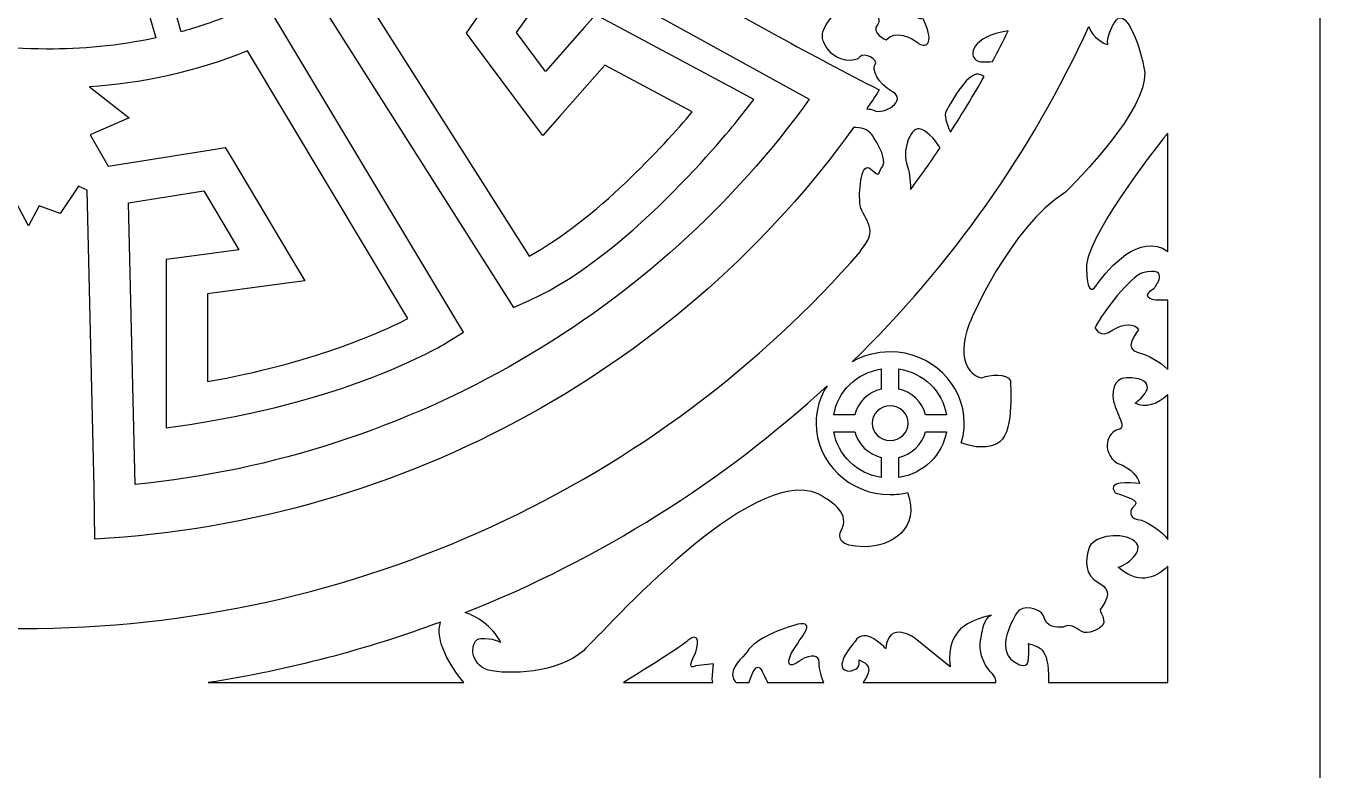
# Model space of a CAD drawing. Header units: centimetres. Extents: x 15.1 to 27, y -9 to 9.
# Drawn here: x 21.07 to 27, y -5.44 to -2.03 of the extents above; entities that cross this region are included whole.
import ezdxf

# ---------------------------------------------------------------- set-up
doc = ezdxf.new("R2010")
doc.units = ezdxf.units.CM
doc.header["$MEASUREMENT"] = 0
doc.layers.add('layer 1', color=7, linetype='Continuous')

msp = doc.modelspace()

# ---------------------------------------------------------------- linework, layer by layer
at = {"layer": 'layer 1', "color": 250}
for points, knots in [([(15.14322, 9.00077), (15.14322, 9.00077), (26.99977, 9.00077), (26.99977, 9.00077), (26.99977, 9.00077), (26.99977, 9.00077), (26.99977, -9.00021), (26.99977, -9.00021), (26.99977, -9.00021), (26.99977, -9.00021), (15.14322, -9.00021), (15.14322, -9.00021), (15.14322, -9.00021), (15.14322, -9.00021), (15.14322, 9.00077), (15.14322, 9.00077)], [0, 0, 0, 0, 0.2, 0.2, 0.2, 0.2, 0.4, 0.4, 0.4, 0.4, 0.6, 0.6, 0.6, 0.6, 1, 1, 1, 1]), ([(25.17711, -1.98992), (25.17864, -1.99412), (25.18036, -1.99827), (25.18231, -2.00235), (25.18231, -2.00235), (25.24144, -2.12575), (25.18634, -2.13325), (25.15811, -2.10982), (25.15811, -2.10982), (25.12988, -2.0864), (25.05163, -2.04697), (25.01196, -2.09643), (25.01196, -2.09643), (25.01196, -2.09643), (24.93888, -2.06566), (24.97342, -2.02362), (24.97342, -2.02362), (25.00797, -1.9816), (24.87752, -1.88201), (24.79005, -1.95963), (24.79005, -1.95963), (24.7141, -2.04466), (24.70108, -2.0791), (24.74416, -2.13877), (24.74416, -2.13877), (24.78722, -2.19842), (24.87368, -2.20034), (24.8916, -2.17438), (24.8916, -2.17438), (24.90951, -2.14842), (24.98134, -2.18908), (24.96214, -2.20887), (24.96214, -2.20887), (24.94294, -2.22866), (24.9738, -2.29654), (25.04178, -2.33471), (25.04178, -2.33471), (25.10978, -2.37293), (25.00092, -2.44221), (24.95603, -2.4188), (24.95603, -2.4188), (24.94838, -2.41482), (24.93674, -2.41262), (24.92277, -2.41198), (24.92277, -2.41198), (24.94233, -2.38333), (24.96164, -2.35452), (24.98051, -2.32541), (24.98051, -2.32541), (24.82509, -2.2454), (24.67142, -2.16486), (24.5185, -2.08042), (24.5185, -2.08042), (24.5185, -2.08042), (23.56057, -1.55149), (23.56057, -1.55149), (23.56057, -1.55149), (23.56057, -1.55149), (23.48576, -1.51018), (23.48576, -1.51018), (23.48576, -1.51018), (23.48576, -1.51018), (23.43629, -1.5795), (23.43629, -1.5795), (23.43629, -1.5795), (23.43629, -1.5795), (23.12696, -2.01271), (23.12696, -2.01271), (23.12696, -2.01271), (23.12696, -2.01271), (23.08969, -2.06501), (23.08969, -2.06501), (23.08969, -2.06501), (23.08969, -2.06501), (23.12843, -2.11711), (23.12843, -2.11711), (23.12843, -2.11711), (23.12843, -2.11711), (23.36967, -2.44143), (23.36967, -2.44143), (23.36967, -2.44143), (23.36967, -2.44143), (23.4391, -2.53478), (23.4391, -2.53478), (23.4391, -2.53478), (23.4391, -2.53478), (23.5169, -2.44616), (23.5169, -2.44616), (23.5169, -2.44616), (23.5169, -2.44616), (23.72273, -2.21187), (23.72273, -2.21187), (23.72273, -2.21187), (23.72273, -2.21187), (24.12402, -2.42618), (24.12402, -2.42618), (24.12402, -2.42618), (23.99156, -2.5819), (23.68424, -2.91923), (23.37641, -3.08679), (23.37641, -3.08679), (23.37641, -3.08679), (22.60569, -1.87184), (22.60569, -1.87184), (22.60569, -1.87184), (22.76323, -1.76192), (23.01869, -1.52318), (23.22116, -1.18631), (23.22116, -1.18631), (23.36404, -0.94856), (23.48244, -0.6605), (23.52452, -0.33212), (23.52452, -0.33212), (23.52452, -0.33212), (24.99343, -0.32635), (24.99343, -0.32635), (24.99343, -0.32635), (24.9883, -0.47327), (24.95706, -0.80092), (24.79725, -1.2383), (24.79725, -1.2383), (24.79725, -1.2383), (24.43484, -1.0383), (24.43484, -1.0383), (24.43484, -1.0383), (24.43484, -1.0383), (24.55101, -0.7606), (24.55101, -0.7606), (24.55101, -0.7606), (24.55101, -0.7606), (24.6032, -0.63579), (24.6032, -0.63579), (24.6032, -0.63579), (24.6032, -0.63579), (24.46535, -0.63597), (24.46535, -0.63597), (24.46535, -0.63597), (24.46535, -0.63597), (23.93787, -0.63662), (23.93787, -0.63662), (23.93787, -0.63662), (23.93787, -0.63662), (23.87219, -0.63666), (23.87219, -0.63666), (23.87219, -0.63666), (23.87219, -0.63666), (23.84927, -0.69578), (23.84927, -0.69578), (23.84927, -0.69578), (23.84927, -0.69578), (23.67608, -1.14348), (23.67608, -1.14348), (23.67608, -1.14348), (23.67608, -1.14348), (23.64739, -1.21767), (23.64739, -1.21767), (23.64739, -1.21767), (23.64739, -1.21767), (23.71837, -1.25484), (23.71837, -1.25484), (23.71837, -1.25484), (23.71837, -1.25484), (24.95069, -1.90023), (24.95069, -1.90023), (24.95069, -1.90023), (24.95069, -1.90023), (25.17082, -2.00187), (25.17082, -2.00187), (25.17082, -2.00187), (25.17294, -1.99789), (25.17501, -1.9939), (25.17711, -1.98992)], [0, 0, 0, 0, 0.0227273, 0.0227273, 0.0227273, 0.0227273, 0.0454545, 0.0454545, 0.0454545, 0.0454545, 0.0681818, 0.0681818, 0.0681818, 0.0681818, 0.0909091, 0.0909091, 0.0909091, 0.0909091, 0.1136364, 0.1136364, 0.1136364, 0.1136364, 0.1363636, 0.1363636, 0.1363636, 0.1363636, 0.1590909, 0.1590909, 0.1590909, 0.1590909, 0.1818182, 0.1818182, 0.1818182, 0.1818182, 0.2045455, 0.2045455, 0.2045455, 0.2045455, 0.2272727, 0.2272727, 0.2272727, 0.2272727, 0.25, 0.25, 0.25, 0.25, 0.2727273, 0.2727273, 0.2727273, 0.2727273, 0.2954545, 0.2954545, 0.2954545, 0.2954545, 0.3181818, 0.3181818, 0.3181818, 0.3181818, 0.3409091, 0.3409091, 0.3409091, 0.3409091, 0.3636364, 0.3636364, 0.3636364, 0.3636364, 0.3863636, 0.3863636, 0.3863636, 0.3863636, 0.4090909, 0.4090909, 0.4090909, 0.4090909, 0.4318182, 0.4318182, 0.4318182, 0.4318182, 0.4545455, 0.4545455, 0.4545455, 0.4545455, 0.4772727, 0.4772727, 0.4772727, 0.4772727, 0.5, 0.5, 0.5, 0.5, 0.5227273, 0.5227273, 0.5227273, 0.5227273, 0.5454545, 0.5454545, 0.5454545, 0.5454545, 0.5681818, 0.5681818, 0.5681818, 0.5681818, 0.5909091, 0.5909091, 0.5909091, 0.5909091, 0.6136364, 0.6136364, 0.6136364, 0.6136364, 0.6363636, 0.6363636, 0.6363636, 0.6363636, 0.6590909, 0.6590909, 0.6590909, 0.6590909, 0.6818182, 0.6818182, 0.6818182, 0.6818182, 0.7045455, 0.7045455, 0.7045455, 0.7045455, 0.7272727, 0.7272727, 0.7272727, 0.7272727, 0.75, 0.75, 0.75, 0.75, 0.7727273, 0.7727273, 0.7727273, 0.7727273, 0.7954545, 0.7954545, 0.7954545, 0.7954545, 0.8181818, 0.8181818, 0.8181818, 0.8181818, 0.8409091, 0.8409091, 0.8409091, 0.8409091, 0.8636364, 0.8636364, 0.8636364, 0.8636364, 0.8863636, 0.8863636, 0.8863636, 0.8863636, 0.9090909, 0.9090909, 0.9090909, 0.9090909, 0.9318182, 0.9318182, 0.9318182, 0.9318182, 0.9545455, 0.9545455, 0.9545455, 0.9545455, 1, 1, 1, 1]), ([(22.69158, -1.56288), (22.69158, -1.56288), (22.5525, -1.43411), (22.5525, -1.43411), (22.5525, -1.43411), (22.5525, -1.43411), (22.41343, -1.30533), (22.41343, -1.30533), (22.41343, -1.30533), (22.41556, -1.30343), (22.03406, -1.60577), (21.68116, -1.7043), (21.68116, -1.7043), (21.68146, -1.70422), (21.68175, -1.70414), (21.68205, -1.70406), (21.68205, -1.70406), (21.68205, -1.70406), (21.78303, -2.05866), (21.78303, -2.05866), (21.78303, -2.05866), (21.88353, -2.0311), (21.9848, -1.99541), (22.08548, -1.95007), (22.08548, -1.95007), (22.08548, -1.95007), (22.1641, -1.91461), (22.1641, -1.91461), (22.1641, -1.91461), (22.1641, -1.91461), (22.20749, -1.98691), (22.20749, -1.98691), (22.20749, -1.98691), (22.20749, -1.98691), (23.03207, -3.36077), (23.03207, -3.36077), (23.03207, -3.36077), (23.03207, -3.36077), (23.07646, -3.43472), (23.07646, -3.43472), (23.07646, -3.43472), (23.07646, -3.43472), (23.00188, -3.48096), (23.00188, -3.48096), (23.00188, -3.48096), (23.00066, -3.4817), (22.58685, -3.74172), (21.82288, -3.85724), (21.82288, -3.85724), (21.82288, -3.85724), (21.71416, -3.87367), (21.71416, -3.87367), (21.71416, -3.87367), (21.71416, -3.87367), (21.71417, -3.10237), (21.71417, -3.10237), (21.71417, -3.10237), (21.71417, -3.10237), (21.79599, -3.09145), (21.79599, -3.09145), (21.79599, -3.09145), (21.79599, -3.09145), (22.04729, -3.05806), (22.04729, -3.05806), (22.04729, -3.05806), (22.04729, -3.05806), (21.88593, -2.78741), (21.88593, -2.78741), (21.88593, -2.78741), (21.88593, -2.78741), (21.54225, -2.84204), (21.54225, -2.84204), (21.54225, -2.84204), (21.54225, -2.84204), (21.57219, -4.13305), (21.57219, -4.13305), (21.57219, -4.13305), (22.85001, -4.00454), (23.96409, -3.33465), (24.65969, -2.36796), (24.65969, -2.36796), (24.65969, -2.36796), (23.54154, -1.75054), (23.54154, -1.75054), (23.54154, -1.75054), (23.54154, -1.75054), (23.319, -2.06226), (23.319, -2.06226), (23.319, -2.06226), (23.319, -2.06226), (23.45209, -2.24114), (23.45209, -2.24114), (23.45209, -2.24114), (23.45209, -2.24114), (23.6302, -2.03839), (23.6302, -2.03839), (23.6302, -2.03839), (23.6302, -2.03839), (23.68034, -1.98127), (23.68034, -1.98127), (23.68034, -1.98127), (23.68034, -1.98127), (23.74749, -2.01716), (23.74749, -2.01716), (23.74749, -2.01716), (23.74749, -2.01716), (24.31226, -2.31884), (24.31226, -2.31884), (24.31226, -2.31884), (24.31226, -2.31884), (24.40649, -2.36917), (24.40649, -2.36917), (24.40649, -2.36917), (24.40649, -2.36917), (24.34085, -2.45244), (24.34085, -2.45244), (24.34085, -2.45244), (24.33944, -2.45426), (23.8533, -3.07539), (23.38052, -3.28836), (23.38052, -3.28836), (23.38052, -3.28836), (23.30516, -3.32233), (23.30516, -3.32233), (23.30516, -3.32233), (23.30516, -3.32233), (23.26184, -3.25397), (23.26184, -3.25397), (23.26184, -3.25397), (23.26184, -3.25397), (22.39757, -1.89155), (22.39757, -1.89155), (22.39757, -1.89155), (22.39757, -1.89155), (22.34407, -1.80723), (22.34407, -1.80723), (22.34407, -1.80723), (22.34407, -1.80723), (22.43571, -1.76238), (22.43571, -1.76238), (22.43571, -1.76238), (22.49028, -1.73563), (22.58403, -1.66757), (22.69158, -1.56288)], [0, 0, 0, 0, 0.027027, 0.027027, 0.027027, 0.027027, 0.0540541, 0.0540541, 0.0540541, 0.0540541, 0.0810811, 0.0810811, 0.0810811, 0.0810811, 0.1081081, 0.1081081, 0.1081081, 0.1081081, 0.1351351, 0.1351351, 0.1351351, 0.1351351, 0.1621622, 0.1621622, 0.1621622, 0.1621622, 0.1891892, 0.1891892, 0.1891892, 0.1891892, 0.2162162, 0.2162162, 0.2162162, 0.2162162, 0.2432432, 0.2432432, 0.2432432, 0.2432432, 0.2702703, 0.2702703, 0.2702703, 0.2702703, 0.2972973, 0.2972973, 0.2972973, 0.2972973, 0.3243243, 0.3243243, 0.3243243, 0.3243243, 0.3513514, 0.3513514, 0.3513514, 0.3513514, 0.3783784, 0.3783784, 0.3783784, 0.3783784, 0.4054054, 0.4054054, 0.4054054, 0.4054054, 0.4324324, 0.4324324, 0.4324324, 0.4324324, 0.4594595, 0.4594595, 0.4594595, 0.4594595, 0.4864865, 0.4864865, 0.4864865, 0.4864865, 0.5135135, 0.5135135, 0.5135135, 0.5135135, 0.5405405, 0.5405405, 0.5405405, 0.5405405, 0.5675676, 0.5675676, 0.5675676, 0.5675676, 0.5945946, 0.5945946, 0.5945946, 0.5945946, 0.6216216, 0.6216216, 0.6216216, 0.6216216, 0.6486486, 0.6486486, 0.6486486, 0.6486486, 0.6756757, 0.6756757, 0.6756757, 0.6756757, 0.7027027, 0.7027027, 0.7027027, 0.7027027, 0.7297297, 0.7297297, 0.7297297, 0.7297297, 0.7567568, 0.7567568, 0.7567568, 0.7567568, 0.7837838, 0.7837838, 0.7837838, 0.7837838, 0.8108108, 0.8108108, 0.8108108, 0.8108108, 0.8378378, 0.8378378, 0.8378378, 0.8378378, 0.8648649, 0.8648649, 0.8648649, 0.8648649, 0.8918919, 0.8918919, 0.8918919, 0.8918919, 0.9189189, 0.9189189, 0.9189189, 0.9189189, 0.9459459, 0.9459459, 0.9459459, 0.9459459, 1, 1, 1, 1]), ([(21.66616, -2.08723), (21.66616, -2.08723), (21.56519, -1.7327), (21.56519, -1.7327), (21.56519, -1.7327), (21.56542, -1.73265), (21.56566, -1.7326), (21.56589, -1.73255), (21.56589, -1.73255), (21.43904, -1.75944), (21.30734, -1.77374), (21.17225, -1.77374), (21.17225, -1.77374), (21.02655, -1.77374), (20.88479, -1.75714), (20.74882, -1.72598), (20.74882, -1.72598), (20.74882, -1.72598), (20.74464, -1.72503), (20.74464, -1.72503), (20.74464, -1.72503), (20.74464, -1.72503), (20.64287, -2.08119), (20.64287, -2.08119), (20.64287, -2.08119), (20.7905, -2.11337), (20.96928, -2.13722), (21.16626, -2.1381), (21.16626, -2.1381), (21.32433, -2.13883), (21.4933, -2.12443), (21.66616, -2.08723)], [0, 0, 0, 0, 0.1111111, 0.1111111, 0.1111111, 0.1111111, 0.2222222, 0.2222222, 0.2222222, 0.2222222, 0.3333333, 0.3333333, 0.3333333, 0.3333333, 0.4444444, 0.4444444, 0.4444444, 0.4444444, 0.5555556, 0.5555556, 0.5555556, 0.5555556, 0.6666667, 0.6666667, 0.6666667, 0.6666667, 0.7777778, 0.7777778, 0.7777778, 0.7777778, 1, 1, 1, 1]), ([(24.8568, -3.57101), (24.90759, -3.54173), (24.96692, -3.52488), (25.03021, -3.52488), (25.03021, -3.52488), (25.21704, -3.52488), (25.36943, -3.67171), (25.36943, -3.85172), (25.36943, -3.85172), (25.36943, -3.88295), (25.36483, -3.91319), (25.35626, -3.94183), (25.35626, -3.94183), (25.38519, -3.95343), (25.45504, -3.97517), (25.51833, -3.94647), (25.51833, -3.94647), (25.60065, -3.90915), (25.58128, -3.69454), (25.58128, -3.65721), (25.58128, -3.65721), (25.56191, -3.61989), (25.48927, -3.62922), (25.45053, -3.64322), (25.45053, -3.64322), (25.41179, -3.63855), (25.32463, -3.58256), (25.39243, -3.39594), (25.39243, -3.39594), (25.39243, -3.39594), (25.57644, -2.95271), (25.83309, -2.79409), (25.83309, -2.79409), (25.94446, -2.68211), (26.23985, -2.36952), (26.19143, -2.21556), (26.19143, -2.21556), (26.17205, -2.11758), (26.10426, -1.92629), (26.05584, -2.01961), (26.05584, -2.01961), (26.05584, -2.01961), (26.02194, -2.07559), (26.02678, -2.11758), (26.02678, -2.11758), (26.01058, -2.11446), (25.9575, -2.08834), (25.94013, -2.03504), (25.94013, -2.03504), (25.67835, -2.60934), (25.30917, -3.12921), (24.8568, -3.57101)], [0, 0, 0, 0, 0.0714286, 0.0714286, 0.0714286, 0.0714286, 0.1428571, 0.1428571, 0.1428571, 0.1428571, 0.2142857, 0.2142857, 0.2142857, 0.2142857, 0.2857143, 0.2857143, 0.2857143, 0.2857143, 0.3571429, 0.3571429, 0.3571429, 0.3571429, 0.4285714, 0.4285714, 0.4285714, 0.4285714, 0.5, 0.5, 0.5, 0.5, 0.5714286, 0.5714286, 0.5714286, 0.5714286, 0.6428571, 0.6428571, 0.6428571, 0.6428571, 0.7142857, 0.7142857, 0.7142857, 0.7142857, 0.7857143, 0.7857143, 0.7857143, 0.7857143, 0.8571429, 0.8571429, 0.8571429, 0.8571429, 1, 1, 1, 1]), ([(25.57127, -2.05471), (25.54775, -2.10196), (25.52356, -2.14885), (25.49848, -2.19524), (25.49848, -2.19524), (25.46716, -2.19866), (25.43848, -2.1985), (25.42482, -2.18975), (25.42482, -2.18975), (25.39142, -2.16836), (25.39947, -2.08093), (25.57127, -2.05471)], [0, 0, 0, 0, 0.25, 0.25, 0.25, 0.25, 0.5, 0.5, 0.5, 0.5, 1, 1, 1, 1]), ([(21.36608, -2.53069), (21.36608, -2.53069), (21.54451, -2.45254), (21.54451, -2.45254), (21.54451, -2.45254), (21.54451, -2.45254), (21.36305, -2.31154), (21.36305, -2.31154), (21.36305, -2.31154), (21.59433, -2.29519), (21.84083, -2.24634), (22.08634, -2.14706), (22.08634, -2.14706), (22.08634, -2.14706), (22.82172, -3.37219), (22.82172, -3.37219), (22.82172, -3.37219), (22.68684, -3.44095), (22.37625, -3.57769), (21.90289, -3.66149), (21.90289, -3.66149), (21.90289, -3.66149), (21.90288, -3.25912), (21.90288, -3.25912), (21.90288, -3.25912), (21.90288, -3.25912), (22.2107, -3.21817), (22.2107, -3.21817), (22.2107, -3.21817), (22.2107, -3.21817), (22.34906, -3.19975), (22.34906, -3.19975), (22.34906, -3.19975), (22.34906, -3.19975), (22.28038, -3.08463), (22.28038, -3.08463), (22.28038, -3.08463), (22.28038, -3.08463), (22.01759, -2.64396), (22.01759, -2.64396), (22.01759, -2.64396), (22.01759, -2.64396), (21.9849, -2.58907), (21.9849, -2.58907), (21.9849, -2.58907), (21.9849, -2.58907), (21.92026, -2.5993), (21.92026, -2.5993), (21.92026, -2.5993), (21.92026, -2.5993), (21.44905, -2.67421), (21.44905, -2.67421), (21.44905, -2.67421), (21.44905, -2.67421), (21.36608, -2.53069), (21.36608, -2.53069)], [0, 0, 0, 0, 0.0666667, 0.0666667, 0.0666667, 0.0666667, 0.1333333, 0.1333333, 0.1333333, 0.1333333, 0.2, 0.2, 0.2, 0.2, 0.2666667, 0.2666667, 0.2666667, 0.2666667, 0.3333333, 0.3333333, 0.3333333, 0.3333333, 0.4, 0.4, 0.4, 0.4, 0.4666667, 0.4666667, 0.4666667, 0.4666667, 0.5333333, 0.5333333, 0.5333333, 0.5333333, 0.6, 0.6, 0.6, 0.6, 0.6666667, 0.6666667, 0.6666667, 0.6666667, 0.7333333, 0.7333333, 0.7333333, 0.7333333, 0.8, 0.8, 0.8, 0.8, 0.8666667, 0.8666667, 0.8666667, 0.8666667, 1, 1, 1, 1]), ([(25.46083, -2.26333), (25.41202, -2.35014), (25.36048, -2.43531), (25.30634, -2.51884), (25.30634, -2.51884), (25.28802, -2.47938), (25.27597, -2.44087), (25.28672, -2.42209), (25.28672, -2.42209), (25.31356, -2.37513), (25.39282, -2.22807), (25.44542, -2.2564), (25.44542, -2.2564), (25.44972, -2.25872), (25.45492, -2.26103), (25.46083, -2.26333)], [0, 0, 0, 0, 0.2, 0.2, 0.2, 0.2, 0.4, 0.4, 0.4, 0.4, 0.6, 0.6, 0.6, 0.6, 1, 1, 1, 1]), ([(24.89374, -3.06595), (23.97511, -4.11968), (22.59336, -4.79224), (21.05248, -4.79224), (21.05248, -4.79224), (19.35055, -4.79224), (17.84278, -3.97174), (16.93882, -2.72333), (16.93882, -2.72333), (16.93882, -2.72333), (16.94056, -2.72349), (16.94056, -2.72349), (16.94056, -2.72349), (16.94056, -2.72349), (16.97629, -2.56935), (17.01716, -2.54857), (17.01716, -2.54857), (17.05805, -2.52777), (17.15259, -2.59548), (17.03367, -2.8171), (17.03367, -2.8171), (17.03367, -2.8171), (17.22337, -3.068), (17.22337, -3.068), (17.22337, -3.068), (17.22337, -3.068), (17.33803, -2.8385), (17.25527, -2.74467), (17.25527, -2.74467), (17.17248, -2.65084), (17.21267, -2.60019), (17.24946, -2.58147), (17.24946, -2.58147), (17.27677, -2.56758), (17.35382, -2.53395), (17.41859, -2.5472), (17.41859, -2.5472), (18.22106, -3.6321), (19.52688, -4.3521), (21.00477, -4.38856), (21.00477, -4.38856), (21.00477, -4.38856), (21.00587, -4.15408), (21.00587, -4.15408), (21.00587, -4.15408), (21.00587, -4.15408), (21.0061, -2.82602), (21.0061, -2.82602), (21.0061, -2.82602), (21.0061, -2.82602), (21.01354, -2.81548), (21.01354, -2.81548), (21.01354, -2.81548), (21.01354, -2.81548), (21.0841, -2.94825), (21.0841, -2.94825), (21.0841, -2.94825), (21.0841, -2.94825), (21.13308, -2.85656), (21.13308, -2.85656), (21.13308, -2.85656), (21.13308, -2.85656), (21.22913, -2.891), (21.22913, -2.891), (21.22913, -2.891), (21.22913, -2.891), (21.3124, -2.76565), (21.3124, -2.76565), (21.3124, -2.76565), (21.3124, -2.76565), (21.35208, -2.78401), (21.35208, -2.78401), (21.35208, -2.78401), (21.35208, -2.78401), (21.3837, -4.14779), (21.3837, -4.14779), (21.3837, -4.14779), (21.3837, -4.14779), (21.38735, -4.38282), (21.38735, -4.38282), (21.38735, -4.38282), (22.82705, -4.30271), (24.09018, -3.57362), (24.86305, -2.49733), (24.86305, -2.49733), (24.89574, -2.49768), (24.92711, -2.50421), (24.94593, -2.52997), (24.94593, -2.52997), (24.94593, -2.52997), (25.0217, -2.6373), (24.99612, -2.67438), (24.99612, -2.67438), (24.97054, -2.71146), (24.98723, -2.72749), (24.94231, -2.68804), (24.94231, -2.68804), (24.89738, -2.64858), (24.88731, -2.77579), (24.89125, -2.84247), (24.89125, -2.84247), (24.89519, -2.90914), (24.98499, -2.95595), (24.90691, -3.04497), (24.90691, -3.04497), (24.89847, -3.05461), (24.89436, -3.06142), (24.89374, -3.06595)], [0, 0, 0, 0, 0.0357143, 0.0357143, 0.0357143, 0.0357143, 0.0714286, 0.0714286, 0.0714286, 0.0714286, 0.1071429, 0.1071429, 0.1071429, 0.1071429, 0.1428571, 0.1428571, 0.1428571, 0.1428571, 0.1785714, 0.1785714, 0.1785714, 0.1785714, 0.2142857, 0.2142857, 0.2142857, 0.2142857, 0.25, 0.25, 0.25, 0.25, 0.2857143, 0.2857143, 0.2857143, 0.2857143, 0.3214286, 0.3214286, 0.3214286, 0.3214286, 0.3571429, 0.3571429, 0.3571429, 0.3571429, 0.3928571, 0.3928571, 0.3928571, 0.3928571, 0.4285714, 0.4285714, 0.4285714, 0.4285714, 0.4642857, 0.4642857, 0.4642857, 0.4642857, 0.5, 0.5, 0.5, 0.5, 0.5357143, 0.5357143, 0.5357143, 0.5357143, 0.5714286, 0.5714286, 0.5714286, 0.5714286, 0.6071429, 0.6071429, 0.6071429, 0.6071429, 0.6428571, 0.6428571, 0.6428571, 0.6428571, 0.6785714, 0.6785714, 0.6785714, 0.6785714, 0.7142857, 0.7142857, 0.7142857, 0.7142857, 0.75, 0.75, 0.75, 0.75, 0.7857143, 0.7857143, 0.7857143, 0.7857143, 0.8214286, 0.8214286, 0.8214286, 0.8214286, 0.8571429, 0.8571429, 0.8571429, 0.8571429, 0.8928571, 0.8928571, 0.8928571, 0.8928571, 0.9285714, 0.9285714, 0.9285714, 0.9285714, 1, 1, 1, 1]), ([(25.25876, -2.59121), (25.21524, -2.65578), (25.17015, -2.71928), (25.12352, -2.78168), (25.12352, -2.78168), (25.12181, -2.73434), (25.11764, -2.69188), (25.10891, -2.67176), (25.10891, -2.67176), (25.08319, -2.61252), (25.1189, -2.49639), (25.16378, -2.50375), (25.16378, -2.50375), (25.19163, -2.5083), (25.23433, -2.54709), (25.25876, -2.59121)], [0, 0, 0, 0, 0.2, 0.2, 0.2, 0.2, 0.4, 0.4, 0.4, 0.4, 0.6, 0.6, 0.6, 0.6, 1, 1, 1, 1]), ([(26.30233, -2.52323), (26.30233, -2.52323), (26.30233, -3.06465), (26.30233, -3.06465), (26.30233, -3.06465), (26.17131, -2.97507), (26.02842, -3.14596), (25.9832, -3.20932), (25.9832, -3.20932), (25.92509, -3.3073), (25.92994, -3.12534), (25.92994, -3.12534), (25.92994, -3.12534), (25.95415, -2.95271), (26.29796, -2.52815), (26.29796, -2.52815), (26.29796, -2.52815), (26.29796, -2.52815), (26.29954, -2.52649), (26.30233, -2.52323)], [0, 0, 0, 0, 0.1666667, 0.1666667, 0.1666667, 0.1666667, 0.3333333, 0.3333333, 0.3333333, 0.3333333, 0.5, 0.5, 0.5, 0.5, 0.6666667, 0.6666667, 0.6666667, 0.6666667, 1, 1, 1, 1]), ([(26.30233, -3.28752), (26.30233, -3.28752), (26.30233, -3.60627), (26.30233, -3.60627), (26.30233, -3.60627), (26.26821, -3.5705), (26.2118, -3.53911), (26.16237, -3.52658), (26.16237, -3.52658), (26.10426, -3.50792), (26.14784, -3.45659), (26.16721, -3.42394), (26.16721, -3.42394), (26.15269, -3.39128), (26.09457, -3.39594), (26.051, -3.42394), (26.051, -3.42394), (25.99289, -3.47059), (25.96868, -3.4146), (25.96868, -3.4146), (25.96868, -3.4146), (26.00742, -3.33529), (26.13331, -3.18133), (26.18658, -3.16266), (26.18658, -3.16266), (26.32217, -3.13001), (26.23985, -3.23265), (26.23985, -3.23265), (26.23985, -3.23265), (26.18174, -3.26997), (26.21564, -3.28863), (26.26406, -3.28863), (26.26406, -3.28863), (26.27845, -3.28777), (26.29116, -3.28786), (26.30233, -3.28752)], [0, 0, 0, 0, 0.1, 0.1, 0.1, 0.1, 0.2, 0.2, 0.2, 0.2, 0.3, 0.3, 0.3, 0.3, 0.4, 0.4, 0.4, 0.4, 0.5, 0.5, 0.5, 0.5, 0.6, 0.6, 0.6, 0.6, 0.7, 0.7, 0.7, 0.7, 0.8, 0.8, 0.8, 0.8, 1, 1, 1, 1]), ([(24.86783, -3.81275), (24.88277, -3.75516), (24.92998, -3.70966), (24.98976, -3.69527), (24.98976, -3.69527), (24.98976, -3.69527), (24.98976, -3.60327), (24.98976, -3.60327), (24.98976, -3.60327), (24.87827, -3.62009), (24.78982, -3.70533), (24.77234, -3.81275), (24.77234, -3.81275), (24.77234, -3.81275), (24.86783, -3.81275), (24.86783, -3.81275)], [0, 0, 0, 0, 0.2, 0.2, 0.2, 0.2, 0.4, 0.4, 0.4, 0.4, 0.6, 0.6, 0.6, 0.6, 1, 1, 1, 1]), ([(25.19258, -3.81275), (25.19258, -3.81275), (25.28807, -3.81275), (25.28807, -3.81275), (25.28807, -3.81275), (25.27059, -3.70533), (25.18214, -3.62009), (25.07065, -3.60327), (25.07065, -3.60327), (25.07065, -3.60327), (25.07065, -3.69527), (25.07065, -3.69527), (25.07065, -3.69527), (25.13043, -3.70966), (25.17765, -3.75516), (25.19258, -3.81275)], [0, 0, 0, 0, 0.2, 0.2, 0.2, 0.2, 0.4, 0.4, 0.4, 0.4, 0.6, 0.6, 0.6, 0.6, 1, 1, 1, 1]), ([(26.30233, -3.72118), (26.30233, -3.72118), (26.30233, -4.38448), (26.30233, -4.38448), (26.30233, -4.38448), (26.27129, -4.34102), (26.21478, -4.30966), (26.18174, -4.29639), (26.18174, -4.29639), (26.12363, -4.29173), (26.12847, -4.25907), (26.13816, -4.2404), (26.13816, -4.2404), (26.18174, -4.20775), (26.143, -4.19841), (26.06068, -4.17042), (26.06068, -4.17042), (26.0171, -4.11443), (26.12847, -4.12377), (26.17205, -4.12843), (26.17205, -4.12843), (26.16721, -4.10044), (26.13816, -4.05845), (26.07037, -4.03512), (26.07037, -4.03512), (25.99289, -3.97913), (26.02678, -3.89049), (26.07521, -3.88116), (26.07521, -3.88116), (26.12363, -3.87183), (26.051, -3.79251), (26.051, -3.72719), (26.051, -3.72719), (26.051, -3.66188), (26.08005, -3.62922), (26.16721, -3.64788), (26.16721, -3.64788), (26.25438, -3.67588), (26.18174, -3.73653), (26.15269, -3.75986), (26.15269, -3.75986), (26.19901, -3.7842), (26.25632, -3.76619), (26.30233, -3.72118)], [0, 0, 0, 0, 0.0833333, 0.0833333, 0.0833333, 0.0833333, 0.1666667, 0.1666667, 0.1666667, 0.1666667, 0.25, 0.25, 0.25, 0.25, 0.3333333, 0.3333333, 0.3333333, 0.3333333, 0.4166667, 0.4166667, 0.4166667, 0.4166667, 0.5, 0.5, 0.5, 0.5, 0.5833333, 0.5833333, 0.5833333, 0.5833333, 0.6666667, 0.6666667, 0.6666667, 0.6666667, 0.75, 0.75, 0.75, 0.75, 0.8333333, 0.8333333, 0.8333333, 0.8333333, 1, 1, 1, 1]), ([(23.08408, -4.71906), (23.13635, -4.73776), (23.2059, -4.77662), (23.24723, -4.85626), (23.24723, -4.85626), (23.24723, -4.85626), (23.20849, -4.83293), (23.15522, -4.8376), (23.15522, -4.8376), (23.10196, -4.84226), (23.10196, -4.9589), (23.18912, -4.98223), (23.18912, -4.98223), (23.27629, -5.00556), (23.51356, -4.99623), (23.62494, -4.89358), (23.62494, -4.89358), (23.73631, -4.79094), (24.39004, -4.03979), (24.69996, -4.17509), (24.69996, -4.17509), (24.77744, -4.21708), (24.84523, -4.2684), (24.80649, -4.34305), (24.80649, -4.34305), (24.79196, -4.37104), (24.78712, -4.4177), (24.91302, -4.4177), (24.91302, -4.4177), (25.03251, -4.4177), (25.17376, -4.33365), (25.10922, -4.16956), (25.10922, -4.16956), (25.08385, -4.17543), (25.0574, -4.17855), (25.03021, -4.17855), (25.03021, -4.17855), (24.84337, -4.17855), (24.69098, -4.03173), (24.69098, -3.85172), (24.69098, -3.85172), (24.69098, -3.78904), (24.70946, -3.73039), (24.74144, -3.68055), (24.74144, -3.68055), (24.26483, -4.11875), (23.70363, -4.47325), (23.08408, -4.71906)], [0, 0, 0, 0, 0.0769231, 0.0769231, 0.0769231, 0.0769231, 0.1538462, 0.1538462, 0.1538462, 0.1538462, 0.2307692, 0.2307692, 0.2307692, 0.2307692, 0.3076923, 0.3076923, 0.3076923, 0.3076923, 0.3846154, 0.3846154, 0.3846154, 0.3846154, 0.4615385, 0.4615385, 0.4615385, 0.4615385, 0.5384615, 0.5384615, 0.5384615, 0.5384615, 0.6153846, 0.6153846, 0.6153846, 0.6153846, 0.6923077, 0.6923077, 0.6923077, 0.6923077, 0.7692308, 0.7692308, 0.7692308, 0.7692308, 0.8461538, 0.8461538, 0.8461538, 0.8461538, 1, 1, 1, 1]), ([(25.03021, -3.93109), (24.98482, -3.93109), (24.94783, -3.89544), (24.94783, -3.85172), (24.94783, -3.85172), (24.94783, -3.808), (24.98482, -3.77235), (25.03021, -3.77235), (25.03021, -3.77235), (25.07559, -3.77235), (25.11259, -3.808), (25.11259, -3.85172), (25.11259, -3.85172), (25.11259, -3.89544), (25.07559, -3.93109), (25.03021, -3.93109)], [0, 0, 0, 0, 0.2, 0.2, 0.2, 0.2, 0.4, 0.4, 0.4, 0.4, 0.6, 0.6, 0.6, 0.6, 1, 1, 1, 1]), ([(24.98976, -4.00818), (24.92997, -3.99379), (24.88275, -3.94829), (24.86783, -3.89068), (24.86783, -3.89068), (24.86783, -3.89068), (24.77234, -3.89068), (24.77234, -3.89068), (24.77234, -3.89068), (24.7898, -3.99811), (24.87826, -4.08334), (24.98976, -4.10017), (24.98976, -4.10017), (24.98976, -4.10017), (24.98976, -4.00818), (24.98976, -4.00818)], [0, 0, 0, 0, 0.2, 0.2, 0.2, 0.2, 0.4, 0.4, 0.4, 0.4, 0.6, 0.6, 0.6, 0.6, 1, 1, 1, 1]), ([(25.28807, -3.89068), (25.28807, -3.89068), (25.19259, -3.89068), (25.19259, -3.89068), (25.19259, -3.89068), (25.17766, -3.94829), (25.13044, -3.99379), (25.07065, -4.00818), (25.07065, -4.00818), (25.07065, -4.00818), (25.07065, -4.10017), (25.07065, -4.10017), (25.07065, -4.10017), (25.18215, -4.08334), (25.27062, -3.99811), (25.28807, -3.89068)], [0, 0, 0, 0, 0.2, 0.2, 0.2, 0.2, 0.4, 0.4, 0.4, 0.4, 0.6, 0.6, 0.6, 0.6, 1, 1, 1, 1]), ([(26.30233, -4.50703), (26.30233, -4.50703), (26.30233, -5.03948), (26.30233, -5.03948), (26.30233, -5.03948), (26.30233, -5.03948), (25.75412, -5.03948), (25.75412, -5.03948), (25.75412, -5.03948), (25.75462, -5.03751), (25.75512, -5.03554), (25.75561, -5.03355), (25.75561, -5.03355), (25.76045, -4.87026), (25.70234, -4.87492), (25.6636, -4.86092), (25.6636, -4.86092), (25.66845, -4.88892), (25.6636, -4.92624), (25.6636, -4.92624), (25.6636, -4.92624), (25.66845, -4.98223), (25.61518, -4.95424), (25.61518, -4.95424), (25.61518, -4.95424), (25.5038, -4.90291), (25.58612, -4.76295), (25.61034, -4.72096), (25.61034, -4.72096), (25.63455, -4.67897), (25.71687, -4.7023), (25.73139, -4.73029), (25.73139, -4.73029), (25.74592, -4.79094), (25.7895, -4.78628), (25.8234, -4.78628), (25.8234, -4.78628), (25.85246, -4.76761), (25.87667, -4.78628), (25.90572, -4.80494), (25.90572, -4.80494), (25.93962, -4.8236), (25.98805, -4.79094), (25.98805, -4.79094), (25.98805, -4.79094), (26.04131, -4.75828), (25.97352, -4.71163), (25.99773, -4.69763), (25.99773, -4.69763), (26.051, -4.62298), (26.0171, -4.60432), (25.9832, -4.58099), (25.9832, -4.58099), (25.92025, -4.54833), (25.92509, -4.48301), (25.93962, -4.42703), (25.93962, -4.42703), (25.95415, -4.37104), (26.07521, -4.34771), (26.13816, -4.38504), (26.13816, -4.38504), (26.21079, -4.42236), (26.12363, -4.49701), (26.07521, -4.51101), (26.07521, -4.51101), (26.15994, -4.58811), (26.2401, -4.56821), (26.30233, -4.50703)], [0, 0, 0, 0, 0.0555556, 0.0555556, 0.0555556, 0.0555556, 0.1111111, 0.1111111, 0.1111111, 0.1111111, 0.1666667, 0.1666667, 0.1666667, 0.1666667, 0.2222222, 0.2222222, 0.2222222, 0.2222222, 0.2777778, 0.2777778, 0.2777778, 0.2777778, 0.3333333, 0.3333333, 0.3333333, 0.3333333, 0.3888889, 0.3888889, 0.3888889, 0.3888889, 0.4444444, 0.4444444, 0.4444444, 0.4444444, 0.5, 0.5, 0.5, 0.5, 0.5555556, 0.5555556, 0.5555556, 0.5555556, 0.6111111, 0.6111111, 0.6111111, 0.6111111, 0.6666667, 0.6666667, 0.6666667, 0.6666667, 0.7222222, 0.7222222, 0.7222222, 0.7222222, 0.7777778, 0.7777778, 0.7777778, 0.7777778, 0.8333333, 0.8333333, 0.8333333, 0.8333333, 0.8888889, 0.8888889, 0.8888889, 0.8888889, 1, 1, 1, 1]), ([(25.515, -5.03948), (25.515, -5.03948), (24.90736, -5.03948), (24.90736, -5.03948), (24.90736, -5.03948), (24.95476, -4.96801), (24.92517, -4.95503), (24.88882, -4.93557), (24.88882, -4.93557), (24.88882, -4.96823), (24.88882, -4.9729), (24.85007, -4.98689), (24.85007, -4.98689), (24.74838, -4.98689), (24.86944, -4.85159), (24.86944, -4.85159), (24.86944, -4.85159), (24.91302, -4.77694), (25.00987, -4.88425), (25.00987, -4.88425), (25.00987, -4.88425), (25.0244, -4.74895), (25.14546, -4.8376), (25.14546, -4.8376), (25.14546, -4.8376), (25.14546, -4.8376), (25.30526, -4.96823), (25.30526, -4.96823), (25.30526, -4.96823), (25.28105, -4.76761), (25.43601, -4.74895), (25.49412, -4.73029), (25.49412, -4.73029), (25.46022, -4.73962), (25.45053, -4.81427), (25.45053, -4.81427), (25.45053, -4.81427), (25.41663, -4.94957), (25.50864, -4.99623), (25.51349, -5.02422), (25.51349, -5.02422), (25.51435, -5.02924), (25.51459, -5.03426), (25.515, -5.03948)], [0, 0, 0, 0, 0.0833333, 0.0833333, 0.0833333, 0.0833333, 0.1666667, 0.1666667, 0.1666667, 0.1666667, 0.25, 0.25, 0.25, 0.25, 0.3333333, 0.3333333, 0.3333333, 0.3333333, 0.4166667, 0.4166667, 0.4166667, 0.4166667, 0.5, 0.5, 0.5, 0.5, 0.5833333, 0.5833333, 0.5833333, 0.5833333, 0.6666667, 0.6666667, 0.6666667, 0.6666667, 0.75, 0.75, 0.75, 0.75, 0.8333333, 0.8333333, 0.8333333, 0.8333333, 1, 1, 1, 1]), ([(23.0768, -5.03948), (23.0768, -5.03948), (21.90712, -5.03948), (21.90712, -5.03948), (21.90712, -5.03948), (22.27557, -4.98216), (22.63157, -4.8885), (22.97095, -4.76253), (22.97095, -4.76253), (22.94314, -4.84803), (23.01403, -4.96112), (23.0768, -5.03948)], [0, 0, 0, 0, 0.25, 0.25, 0.25, 0.25, 0.5, 0.5, 0.5, 0.5, 1, 1, 1, 1]), ([(24.21735, -5.03948), (24.21735, -5.03948), (23.8093, -5.03948), (23.8093, -5.03948), (23.8093, -5.03948), (23.93565, -4.96097), (24.07008, -4.87693), (24.10434, -4.84693), (24.10434, -4.84693), (24.15761, -4.80027), (24.15761, -4.86559), (24.12855, -4.92624), (24.12855, -4.92624), (24.0995, -4.98689), (24.13824, -4.96357), (24.13824, -4.96357), (24.13824, -4.96357), (24.13824, -4.96357), (24.22056, -4.95424), (24.22056, -4.95424), (24.22056, -4.95424), (24.22056, -4.95424), (24.21572, -5.02422), (24.21572, -5.02422), (24.21572, -5.02422), (24.21599, -5.02941), (24.21654, -5.03449), (24.21735, -5.03948)], [0, 0, 0, 0, 0.125, 0.125, 0.125, 0.125, 0.25, 0.25, 0.25, 0.25, 0.375, 0.375, 0.375, 0.375, 0.5, 0.5, 0.5, 0.5, 0.625, 0.625, 0.625, 0.625, 0.75, 0.75, 0.75, 0.75, 1, 1, 1, 1]), ([(24.72646, -5.03948), (24.72646, -5.03948), (24.46859, -5.03948), (24.46859, -5.03948), (24.46859, -5.03948), (24.45941, -5.01945), (24.45005, -5.00119), (24.44331, -4.98689), (24.44331, -4.98689), (24.41909, -4.93557), (24.39489, -5.00556), (24.3852, -5.03822), (24.3852, -5.03822), (24.38486, -5.03865), (24.38449, -5.03906), (24.38412, -5.03948), (24.38412, -5.03948), (24.38412, -5.03948), (24.32599, -5.03948), (24.32599, -5.03948), (24.32599, -5.03948), (24.3205, -5.03555), (24.31581, -5.03047), (24.31256, -5.02422), (24.31256, -5.02422), (24.29319, -4.96823), (24.35614, -4.92624), (24.37551, -4.89825), (24.37551, -4.89825), (24.41425, -4.8376), (24.53531, -4.79094), (24.60795, -4.77228), (24.60795, -4.77228), (24.69511, -4.75828), (24.62248, -4.82827), (24.5789, -4.90291), (24.5789, -4.90291), (24.53531, -5.00556), (24.62248, -4.93557), (24.62248, -4.93557), (24.62248, -4.93557), (24.6709, -4.90758), (24.7048, -4.91691), (24.7048, -4.9449), (24.7048, -4.9449), (24.7048, -4.96556), (24.71007, -5.00145), (24.72646, -5.03948)], [0, 0, 0, 0, 0.0769231, 0.0769231, 0.0769231, 0.0769231, 0.1538462, 0.1538462, 0.1538462, 0.1538462, 0.2307692, 0.2307692, 0.2307692, 0.2307692, 0.3076923, 0.3076923, 0.3076923, 0.3076923, 0.3846154, 0.3846154, 0.3846154, 0.3846154, 0.4615385, 0.4615385, 0.4615385, 0.4615385, 0.5384615, 0.5384615, 0.5384615, 0.5384615, 0.6153846, 0.6153846, 0.6153846, 0.6153846, 0.6923077, 0.6923077, 0.6923077, 0.6923077, 0.7692308, 0.7692308, 0.7692308, 0.7692308, 0.8461538, 0.8461538, 0.8461538, 0.8461538, 1, 1, 1, 1])]:
    msp.add_open_spline(points, degree=3, knots=knots, dxfattribs=at)

doc.saveas('drawing.dxf')
